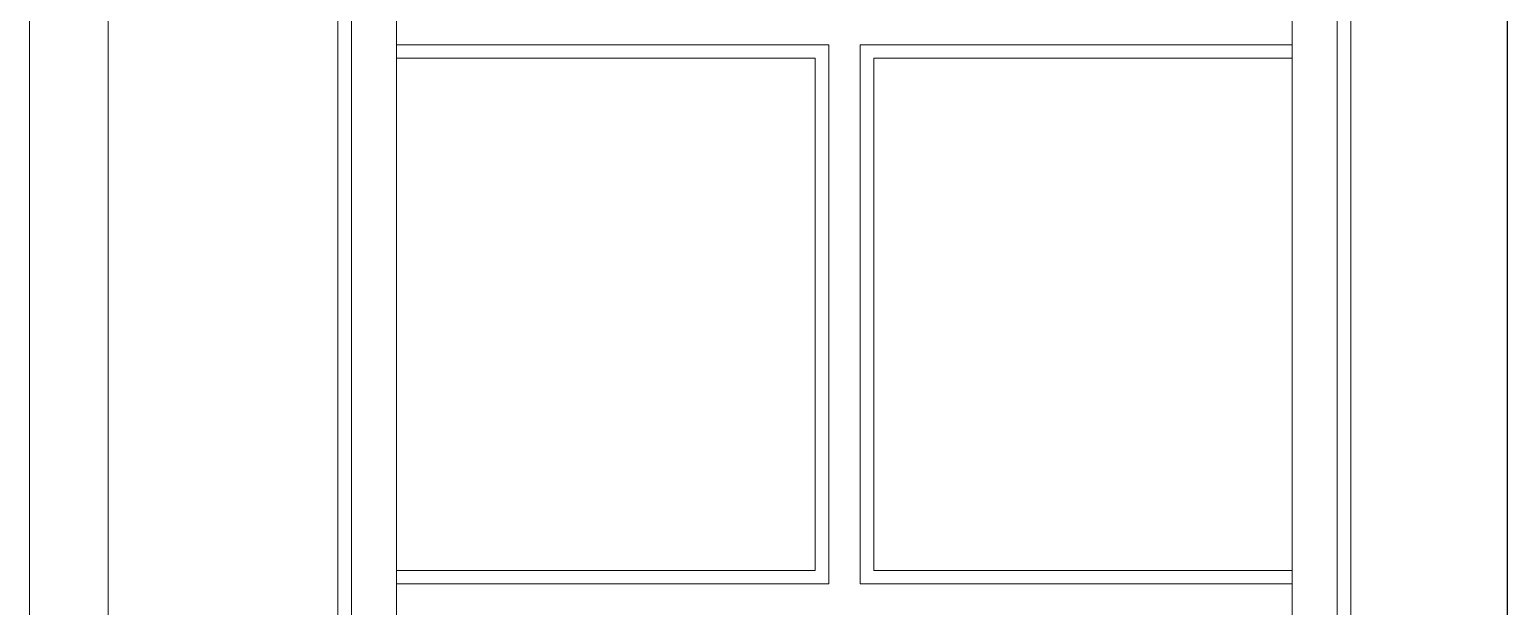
# Model space of a CAD drawing. Header units: inches. Extents: x -10117506 to -5032697, y -6529230 to -3253155.
# Drawn here: x -5045199.62 to -5045172.41, y -3258687.58 to -3258676.96 of the extents above; entities that cross this region are included whole.
import ezdxf

# ---------------------------------------------------------------- set-up
doc = ezdxf.new("R2010")
doc.units = ezdxf.units.IN
doc.header["$LTSCALE"] = 2
doc.header["$MEASUREMENT"] = 0
doc.layers.get('0').update_dxf_attribs({"linetype": 'CONTINUOUS'})
doc.layers.add('window', color=4, linetype='CONTINUOUS', lineweight=13)

msp = doc.modelspace()

# ---------------------------------------------------------------- linework, layer by layer
at = {"ltscale": 0.5}
for q in [(-5045172.414, -3258514.799), (-5045172.414, -3258626.799)]:
    msp.add_line((-5045172.414, -3258733.799), q, dxfattribs=at)
at = {"layer": 'window'}
for p, q in [((-5045199.618, -3258649.985), (-5045199.618, -3258733.799)), ((-5045198.172, -3258651.382), (-5045198.172, -3258732.353)), ((-5045193.942, -3258655.485), (-5045193.942, -3258728.123)), ((-5045175.294, -3258728.123), (-5045175.294, -3258655.485)), ((-5045193.69, -3258727.871), (-5045193.69, -3258655.729)), ((-5045175.546, -3258655.729), (-5045175.546, -3258727.871)), ((-5045192.862, -3258727.043), (-5045192.862, -3258656.533)), ((-5045176.374, -3258727.043), (-5045176.374, -3258656.533)), ((-5045192.862, -3258677.242), (-5045184.906, -3258677.242)), ((-5045184.906, -3258677.242), (-5045184.906, -3258687.16)), ((-5045184.33, -3258687.16), (-5045184.33, -3258677.242)), ((-5045184.33, -3258677.242), (-5045176.374, -3258677.242)), ((-5045192.862, -3258677.486), (-5045185.158, -3258677.486)), ((-5045185.158, -3258677.486), (-5045185.158, -3258686.915)), ((-5045184.078, -3258677.486), (-5045184.078, -3258686.915)), ((-5045184.078, -3258677.486), (-5045176.374, -3258677.486)), ((-5045192.862, -3258686.915), (-5045185.158, -3258686.915)), ((-5045184.078, -3258686.915), (-5045176.374, -3258686.915)), ((-5045184.906, -3258687.16), (-5045192.862, -3258687.16)), ((-5045176.374, -3258687.16), (-5045184.33, -3258687.16))]:
    msp.add_line(p, q, dxfattribs=at)

doc.saveas('drawing.dxf')
